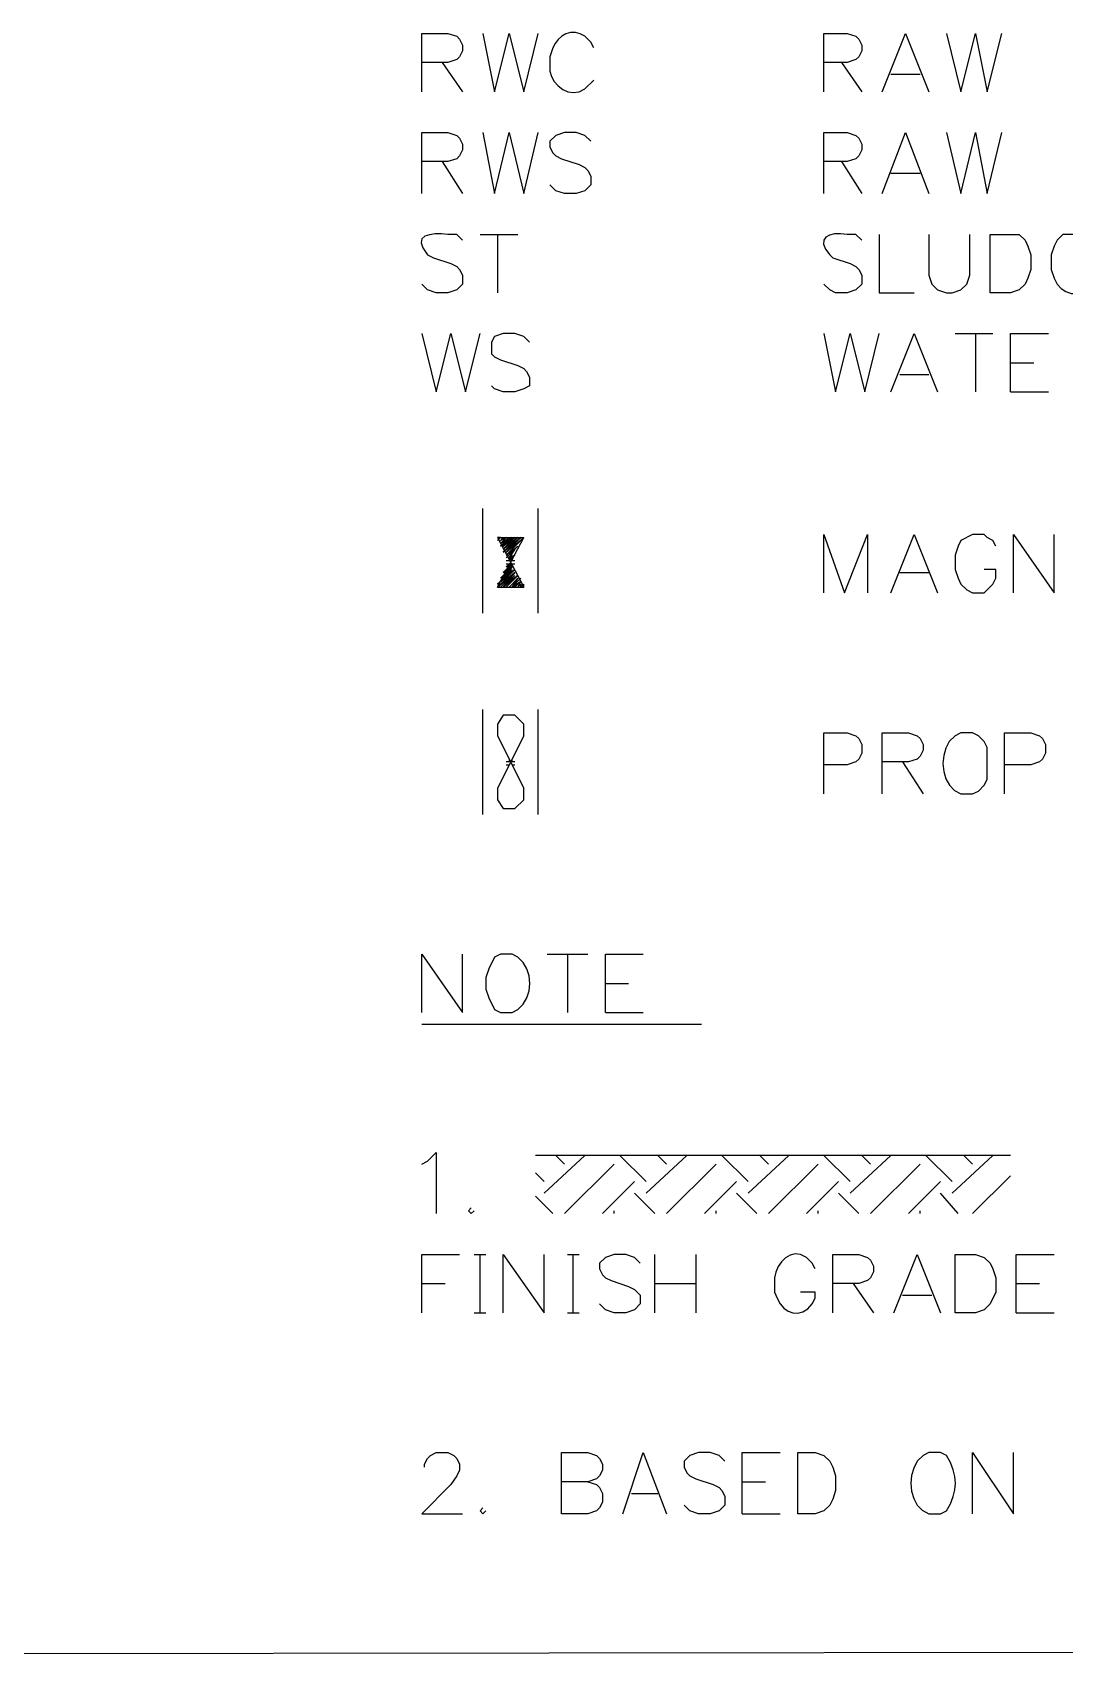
# Model space of a CAD drawing. Header units: metres. Extents: x 45 to 1207, y 17 to 774.
# Drawn here: x 636.8 to 721.8, y 17 to 151.3 of the extents above; entities that cross this region are included whole.
import ezdxf

# ---------------------------------------------------------------- set-up
doc = ezdxf.new("R2010")
doc.units = ezdxf.units.M

msp = doc.modelspace()

# ---------------------------------------------------------------- linework, layer by layer
for p, q in [((668.88, 146.4), (668.88, 151.2)), ((668.88, 151.2), (671.04, 151.2)), ((671.04, 151.2), (671.76, 150.96)), ((671.76, 150.96), (672, 150.72)), ((672, 150.72), (672.24, 150.24)), ((673.92, 151.2), (674.88, 146.4)), ((674.88, 146.4), (676.08, 151.2)), ((676.08, 151.2), (677.28, 146.4)), ((677.28, 146.4), (678.48, 151.2)), ((682.8, 150.48), (682.32, 150.96)), ((683.04, 150), (682.8, 150.48)), ((702, 146.4), (702, 151.2)), ((702, 151.2), (703.92, 151.2)), ((703.92, 151.2), (704.64, 150.96)), ((704.64, 150.96), (704.88, 150.72)), ((704.88, 150.72), (705.12, 150.24)), ((706.8, 146.4), (708.72, 151.2)), ((708.72, 151.2), (710.64, 146.4)), ((712.08, 151.2), (713.28, 146.4)), ((713.28, 146.4), (714.48, 151.2)), ((714.48, 151.2), (715.44, 146.4)), ((715.44, 146.4), (716.64, 151.2)), ((671.76, 149.04), (671.04, 148.8)), ((672, 149.28), (671.76, 149.04)), ((672.24, 149.76), (672, 149.28)), ((672.24, 150.24), (672.24, 149.76)), ((679.68, 150), (679.44, 149.28)), ((679.44, 149.28), (679.44, 148.08)), ((704.64, 149.04), (703.92, 148.8)), ((704.88, 149.28), (704.64, 149.04)), ((705.12, 149.76), (704.88, 149.28)), ((705.12, 150.24), (705.12, 149.76)), ((671.04, 148.8), (668.88, 148.8)), ((670.56, 148.8), (672.24, 146.4)), ((703.92, 148.8), (702, 148.8)), ((703.44, 148.8), (705.12, 146.4)), ((707.52, 147.84), (709.92, 147.84)), ((682.32, 146.64), (683.04, 147.36)), ((668.88, 138), (668.88, 143.04)), ((668.88, 143.04), (671.04, 143.04)), ((671.04, 143.04), (671.76, 142.8)), ((671.76, 142.8), (672, 142.56)), ((672, 142.56), (672.24, 142.08)), ((673.92, 143.04), (674.88, 138)), ((674.88, 138), (676.08, 143.04)), ((676.08, 143.04), (677.28, 138)), ((677.28, 138), (678.48, 143.04)), ((679.92, 142.8), (679.44, 142.32)), ((679.44, 142.32), (679.44, 141.84)), ((680.64, 143.04), (679.92, 142.8)), ((681.6, 143.04), (680.64, 143.04)), ((682.32, 142.8), (681.6, 143.04)), ((682.8, 142.32), (682.32, 142.8)), ((702, 138), (702, 143.04)), ((702, 143.04), (703.92, 143.04)), ((703.92, 143.04), (704.64, 142.8)), ((704.64, 142.8), (704.88, 142.56)), ((704.88, 142.56), (705.12, 142.08)), ((706.8, 138), (708.72, 143.04)), ((708.72, 143.04), (710.64, 138)), ((712.08, 143.04), (713.28, 138)), ((713.28, 138), (714.48, 143.04)), ((714.48, 143.04), (715.44, 138)), ((715.44, 138), (716.64, 143.04)), ((672, 141.12), (671.76, 140.88)), ((672.24, 141.6), (672, 141.12)), ((672.24, 142.08), (672.24, 141.6)), ((679.44, 141.84), (679.68, 141.36)), ((679.68, 141.36), (679.92, 141.12)), ((679.92, 141.12), (680.4, 140.88)), ((704.88, 141.12), (704.64, 140.88)), ((705.12, 141.6), (704.88, 141.12)), ((705.12, 142.08), (705.12, 141.6)), ((671.04, 140.64), (668.88, 140.64)), ((670.56, 140.64), (672.24, 138)), ((671.76, 140.88), (671.04, 140.64)), ((680.4, 140.88), (681.84, 140.4)), ((681.84, 140.4), (682.32, 140.16)), ((682.32, 140.16), (682.56, 139.92)), ((682.56, 139.92), (682.8, 139.44)), ((703.92, 140.64), (702, 140.64)), ((703.44, 140.64), (705.12, 138)), ((704.64, 140.88), (703.92, 140.64)), ((707.52, 139.68), (709.92, 139.68)), ((679.92, 138.24), (679.44, 138.72)), ((682.8, 138.72), (682.32, 138.24)), ((682.8, 139.44), (682.8, 138.72)), ((680.64, 138), (679.92, 138.24)), ((681.6, 138), (680.64, 138)), ((682.32, 138.24), (681.6, 138)), ((671.76, 134.64), (671.04, 134.64)), ((672.24, 134.16), (671.76, 134.64)), ((673.68, 134.64), (676.8, 134.64)), ((675.12, 134.64), (675.12, 129.84)), ((704.64, 134.64), (703.92, 134.64)), ((705.12, 134.16), (704.64, 134.64)), ((706.56, 134.64), (706.56, 129.84)), ((710.64, 134.64), (710.64, 131.28)), ((714, 131.28), (714, 134.64)), ((715.68, 129.84), (715.68, 134.64)), ((715.68, 134.64), (718.08, 134.64)), ((718.08, 134.64), (718.56, 134.16)), ((721.68, 134.64), (721.2, 134.16)), ((723.6, 134.64), (721.68, 134.64)), ((669.36, 132.96), (669.84, 132.72)), ((702.48, 132.96), (702.72, 132.72)), ((718.56, 134.16), (718.8, 133.68)), ((718.8, 133.68), (719.04, 132.96)), ((719.04, 132.96), (719.04, 131.76)), ((720.96, 133.68), (720.72, 132.96)), ((720.72, 132.96), (720.72, 131.76)), ((721.2, 134.16), (720.96, 133.68)), ((669.84, 132.72), (671.28, 132.24)), ((671.28, 132.24), (671.76, 132)), ((671.76, 132), (672, 131.76)), ((672, 131.76), (672.24, 131.28)), ((702.72, 132.72), (704.16, 132.24)), ((704.16, 132.24), (704.64, 132)), ((704.64, 132), (704.88, 131.76)), ((704.88, 131.76), (705.12, 131.28)), ((719.04, 131.76), (718.8, 131.04)), ((720.72, 131.76), (720.96, 131.04)), ((669.36, 130.08), (668.88, 130.56)), ((672.24, 130.56), (671.76, 130.08)), ((672.24, 131.28), (672.24, 130.56)), ((702.48, 130.08), (702, 130.56)), ((705.12, 130.56), (704.64, 130.08)), ((705.12, 131.28), (705.12, 130.56)), ((710.64, 131.28), (710.88, 130.56)), ((710.88, 130.56), (711.36, 130.08)), ((713.28, 130.08), (713.76, 130.56)), ((713.76, 130.56), (714, 131.28)), ((718.56, 130.56), (718.08, 130.08)), ((718.8, 131.04), (718.56, 130.56)), ((670.08, 129.84), (669.36, 130.08)), ((671.04, 129.84), (670.08, 129.84)), ((671.76, 130.08), (671.04, 129.84)), ((702.96, 129.84), (702.48, 130.08)), ((703.92, 129.84), (702.96, 129.84)), ((704.64, 130.08), (703.92, 129.84)), ((706.56, 129.84), (709.44, 129.84)), ((711.36, 130.08), (712.08, 129.84)), ((712.08, 129.84), (712.56, 129.84)), ((712.56, 129.84), (713.28, 130.08)), ((717.36, 129.84), (715.68, 129.84)), ((718.08, 130.08), (717.36, 129.84)), ((668.88, 126.48), (670.08, 121.68)), ((670.08, 121.68), (671.28, 126.48)), ((671.28, 126.48), (672.48, 121.68)), ((672.48, 121.68), (673.68, 126.48)), ((674.88, 126.24), (674.64, 125.76)), ((675.6, 126.48), (674.88, 126.24)), ((676.56, 126.48), (675.6, 126.48)), ((677.28, 126.24), (676.56, 126.48)), ((677.76, 125.76), (677.28, 126.24)), ((702, 126.48), (702.96, 121.68)), ((702.96, 121.68), (704.16, 126.48)), ((704.16, 126.48), (705.36, 121.68)), ((705.36, 121.68), (706.56, 126.48)), ((707.52, 121.68), (709.44, 126.48)), ((709.44, 126.48), (711.36, 121.68)), ((712.8, 126.48), (715.92, 126.48)), ((714.48, 126.48), (714.48, 121.68)), ((717.36, 121.68), (717.36, 126.48)), ((717.36, 126.48), (720.48, 126.48)), ((674.64, 125.76), (674.64, 124.8)), ((674.64, 124.8), (674.88, 124.56)), ((674.88, 124.56), (675.36, 124.32)), ((675.36, 124.32), (676.8, 123.84)), ((676.8, 123.84), (677.28, 123.6)), ((677.28, 123.6), (677.52, 123.36)), ((717.36, 124.08), (719.28, 124.08)), ((674.88, 121.92), (674.64, 122.16)), ((677.76, 122.16), (677.28, 121.92)), ((677.52, 123.36), (677.76, 122.88)), ((677.76, 122.88), (677.76, 122.16)), ((708.24, 123.12), (710.64, 123.12)), ((675.6, 121.68), (674.88, 121.92)), ((676.56, 121.68), (675.6, 121.68)), ((677.28, 121.92), (676.56, 121.68)), ((717.36, 121.68), (720.48, 121.68)), ((673.92, 103.44), (673.92, 112.08)), ((678.48, 103.44), (678.48, 112.08)), ((675.12, 109.68), (675.36, 109.68)), ((675.36, 109.68), (675.12, 109.68)), ((675.12, 109.68), (675.36, 109.68)), ((675.36, 109.68), (675.12, 109.44)), ((675.12, 109.44), (675.36, 109.68)), ((675.36, 109.68), (675.12, 109.44)), ((675.12, 109.44), (675.36, 109.68)), ((675.36, 109.68), (675.12, 109.44)), ((675.12, 109.44), (675.36, 109.68)), ((675.36, 109.68), (675.12, 109.44)), ((675.12, 109.44), (675.36, 109.68)), ((675.36, 109.68), (675.12, 109.44)), ((675.12, 109.44), (675.36, 109.68)), ((675.36, 109.68), (675.12, 109.44)), ((675.12, 109.44), (675.36, 109.68)), ((675.36, 109.68), (675.12, 109.44)), ((675.12, 109.44), (675.36, 109.68)), ((675.36, 109.68), (675.12, 109.44)), ((675.12, 109.44), (675.36, 109.68)), ((675.36, 109.68), (675.12, 109.44)), ((675.12, 109.44), (675.36, 109.68)), ((675.12, 109.68), (677.28, 109.68)), ((675.12, 105.6), (677.28, 109.68)), ((675.12, 109.68), (677.28, 105.6)), ((675.36, 109.44), (675.6, 109.68)), ((675.36, 109.44), (675.84, 109.68)), ((675.84, 109.68), (675.36, 109.44)), ((675.36, 109.2), (675.84, 109.68)), ((675.84, 109.68), (675.36, 109.2)), ((675.36, 109.2), (675.84, 109.68)), ((675.36, 109.2), (676.08, 109.68)), ((676.08, 109.68), (675.36, 108.96)), ((675.36, 108.96), (676.08, 109.68)), ((676.08, 109.68), (675.36, 108.96)), ((675.36, 108.96), (676.08, 109.68)), ((676.08, 109.68), (675.36, 108.96)), ((675.36, 108.96), (676.08, 109.68)), ((676.08, 109.68), (675.36, 108.96)), ((675.36, 108.96), (676.08, 109.68)), ((676.08, 109.68), (675.36, 108.96)), ((675.36, 108.96), (676.08, 109.68)), ((676.08, 109.68), (675.36, 108.96)), ((675.36, 108.96), (676.08, 109.68)), ((676.08, 109.68), (675.36, 108.96)), ((675.36, 108.96), (676.08, 109.68)), ((676.08, 109.68), (675.36, 108.96)), ((675.36, 108.96), (676.08, 109.68)), ((676.08, 109.68), (675.36, 108.96)), ((675.36, 108.96), (676.32, 109.68)), ((676.32, 109.68), (675.36, 108.96)), ((675.36, 108.96), (676.32, 109.68)), ((676.32, 109.68), (675.36, 108.96)), ((675.36, 108.96), (676.32, 109.68)), ((676.32, 109.68), (675.36, 108.96)), ((675.36, 108.96), (676.32, 109.68)), ((676.32, 109.68), (675.36, 108.96)), ((675.36, 108.96), (676.32, 109.68)), ((676.32, 109.68), (675.6, 108.96)), ((675.6, 108.96), (676.32, 109.68)), ((676.32, 109.68), (675.6, 108.96)), ((675.6, 108.96), (676.32, 109.68)), ((676.32, 109.68), (675.6, 108.96)), ((675.6, 108.96), (676.32, 109.68)), ((676.32, 109.68), (675.6, 108.96)), ((675.6, 108.96), (676.32, 109.68)), ((676.32, 109.68), (675.6, 108.96)), ((675.6, 108.96), (676.32, 109.68)), ((676.32, 109.68), (675.6, 108.96)), ((675.6, 108.96), (676.32, 109.68)), ((676.32, 109.68), (675.6, 108.96)), ((675.6, 108.96), (676.32, 109.68)), ((676.32, 109.68), (675.6, 108.96)), ((675.6, 108.96), (676.32, 109.68)), ((676.32, 109.68), (675.6, 108.96)), ((675.6, 108.96), (676.32, 109.68)), ((676.32, 109.68), (675.6, 108.96)), ((675.6, 108.96), (676.32, 109.68)), ((676.32, 109.68), (675.6, 108.96)), ((675.6, 108.96), (676.32, 109.68)), ((676.32, 109.68), (675.6, 108.96)), ((675.6, 108.96), (676.32, 109.68)), ((676.32, 109.68), (675.6, 108.96)), ((675.6, 108.96), (676.32, 109.68)), ((676.32, 109.68), (675.6, 108.96)), ((675.6, 108.96), (676.32, 109.68)), ((676.32, 109.68), (675.6, 108.96)), ((675.6, 108.96), (676.32, 109.68)), ((676.32, 109.68), (675.6, 108.96)), ((675.6, 108.96), (676.32, 109.68)), ((676.32, 109.68), (675.6, 108.96)), ((675.6, 108.96), (676.32, 109.68)), ((676.32, 109.68), (675.6, 108.96)), ((675.6, 108.96), (676.32, 109.68)), ((675.6, 108.96), (676.56, 109.68)), ((676.56, 109.68), (675.6, 108.96)), ((675.6, 108.96), (676.56, 109.68)), ((676.56, 109.68), (675.6, 108.72)), ((675.6, 108.72), (676.56, 109.68)), ((676.56, 109.68), (675.6, 108.72)), ((675.6, 108.72), (676.56, 109.68)), ((676.56, 109.68), (675.6, 108.72)), ((675.6, 108.72), (676.56, 109.68)), ((676.56, 109.68), (675.6, 108.72)), ((675.6, 108.72), (676.56, 109.68)), ((676.56, 109.68), (675.6, 108.72)), ((675.6, 108.72), (676.56, 109.68)), ((676.56, 109.68), (675.6, 108.72)), ((675.6, 108.72), (676.56, 109.68)), ((676.56, 109.68), (675.6, 108.72)), ((675.6, 108.72), (676.56, 109.68)), ((676.56, 109.68), (675.6, 108.72)), ((675.6, 108.72), (676.56, 109.68)), ((676.56, 109.68), (675.6, 108.72)), ((675.6, 108.72), (676.56, 109.68)), ((676.56, 109.68), (675.6, 108.72)), ((675.6, 108.72), (676.56, 109.68)), ((676.56, 109.68), (675.6, 108.72)), ((675.6, 108.72), (676.56, 109.68)), ((676.56, 109.68), (675.6, 108.72)), ((675.6, 108.72), (676.56, 109.68)), ((676.56, 109.68), (675.6, 108.72)), ((675.6, 108.72), (676.56, 109.68)), ((676.56, 109.68), (675.6, 108.72)), ((675.6, 108.72), (676.56, 109.68)), ((676.56, 109.68), (675.6, 108.72)), ((675.6, 108.72), (676.56, 109.68)), ((676.56, 109.68), (675.6, 108.72)), ((675.6, 108.72), (676.56, 109.68)), ((676.56, 109.68), (675.6, 108.72)), ((675.6, 108.72), (676.56, 109.68)), ((676.56, 109.68), (675.6, 108.72)), ((675.6, 108.72), (676.56, 109.68)), ((676.56, 109.68), (675.6, 108.72)), ((675.6, 108.72), (676.56, 109.68)), ((675.6, 108.72), (676.8, 109.68)), ((676.8, 109.68), (675.6, 108.72)), ((675.6, 108.72), (676.8, 109.68)), ((676.8, 109.68), (675.6, 108.48)), ((675.6, 108.48), (676.8, 109.68)), ((676.8, 109.68), (675.6, 108.48)), ((675.6, 108.48), (676.8, 109.68)), ((676.8, 109.68), (675.6, 108.48)), ((675.6, 108.48), (676.8, 109.68)), ((676.8, 109.68), (675.6, 108.48)), ((675.6, 108.48), (676.8, 109.68)), ((676.8, 109.68), (675.6, 108.48)), ((675.6, 108.48), (676.8, 109.68)), ((676.8, 109.68), (675.6, 108.48)), ((675.6, 108.48), (676.8, 109.68)), ((676.8, 109.68), (675.6, 108.48)), ((675.6, 108.48), (676.8, 109.68)), ((676.8, 109.68), (675.6, 108.48)), ((675.6, 108.48), (677.04, 109.68)), ((677.04, 109.68), (675.6, 108.48)), ((675.6, 108.48), (677.04, 109.68)), ((677.04, 109.68), (675.6, 108.48)), ((675.6, 108.48), (677.04, 109.68)), ((677.04, 109.68), (675.84, 108.48)), ((675.84, 108.48), (677.04, 109.68)), ((677.04, 109.68), (675.84, 108.48)), ((675.84, 108.48), (677.04, 109.68)), ((677.04, 109.68), (675.84, 108.48)), ((675.84, 108.48), (677.04, 109.68)), ((677.04, 109.68), (675.84, 108.48)), ((675.84, 108.48), (677.04, 109.68)), ((677.04, 109.68), (675.84, 108.48)), ((675.84, 108.48), (677.04, 109.68)), ((677.04, 109.68), (675.84, 108.48)), ((675.84, 108.48), (677.04, 109.68)), ((677.04, 109.68), (675.84, 108.48)), ((675.84, 108.48), (677.04, 109.68)), ((677.04, 109.68), (675.84, 108.48)), ((675.84, 108.48), (677.04, 109.68)), ((677.04, 109.68), (675.84, 108.48)), ((675.84, 108.48), (677.04, 109.68)), ((677.04, 109.68), (675.84, 108.48)), ((675.84, 108.48), (677.04, 109.68)), ((677.04, 109.68), (675.84, 108.48)), ((675.84, 108.48), (677.04, 109.68)), ((677.04, 109.68), (675.84, 108.48)), ((675.84, 108.48), (677.04, 109.68)), ((677.04, 109.68), (675.84, 108.48)), ((675.84, 108.48), (677.04, 109.68)), ((677.04, 109.68), (675.84, 108.48)), ((675.84, 108.48), (677.04, 109.68)), ((677.04, 109.68), (675.84, 108.48)), ((675.84, 108.48), (677.04, 109.68)), ((677.04, 109.68), (675.84, 108.48)), ((675.84, 108.48), (677.04, 109.68)), ((677.04, 109.68), (675.84, 108.48)), ((675.84, 108.48), (677.04, 109.68)), ((677.04, 109.68), (675.84, 108.48)), ((675.84, 108.48), (677.04, 109.68)), ((677.04, 109.68), (675.84, 108.48)), ((675.84, 108.48), (677.04, 109.68)), ((677.04, 109.68), (675.84, 108.48)), ((675.84, 108.48), (677.04, 109.68)), ((675.84, 108.48), (677.28, 109.68)), ((677.28, 109.68), (675.84, 108.24)), ((675.84, 108.24), (677.28, 109.68)), ((677.28, 109.68), (675.84, 108.24)), ((675.84, 108.24), (677.28, 109.68)), ((677.28, 109.68), (675.84, 108.24)), ((675.84, 108.24), (677.28, 109.68)), ((677.28, 109.68), (675.84, 108.24)), ((675.84, 108.24), (677.28, 109.68)), ((677.28, 109.68), (675.84, 108.24)), ((675.84, 108.24), (677.28, 109.68)), ((677.28, 109.68), (675.84, 108.24)), ((675.84, 108.24), (677.28, 109.68)), ((677.28, 109.68), (675.84, 108.24)), ((675.84, 108.24), (677.28, 109.68)), ((677.28, 109.68), (675.84, 108.24)), ((675.84, 108.24), (677.28, 109.68)), ((677.28, 109.68), (675.84, 108.24)), ((675.84, 108.24), (677.28, 109.68)), ((677.28, 109.68), (675.84, 108.24)), ((675.84, 108.24), (677.28, 109.68)), ((675.84, 108.24), (676.8, 108.96)), ((676.8, 108.96), (675.84, 108)), ((675.84, 108), (676.8, 108.96)), ((676.8, 108.96), (675.84, 108)), ((675.84, 108), (676.8, 108.96)), ((676.8, 108.96), (675.84, 108)), ((675.84, 108), (676.8, 108.96)), ((676.8, 108.96), (675.84, 108)), ((675.84, 108), (676.8, 108.96)), ((676.8, 108.96), (675.84, 108)), ((675.84, 108), (676.8, 108.96)), ((676.8, 108.96), (675.84, 108)), ((675.84, 108), (676.8, 108.96)), ((676.8, 108.96), (675.84, 108)), ((675.84, 108), (676.8, 108.96)), ((676.8, 108.96), (675.84, 108)), ((702, 105.12), (702, 109.92)), ((702, 109.92), (703.68, 105.12)), ((703.68, 105.12), (705.6, 109.92)), ((705.6, 109.92), (705.6, 105.12)), ((707.52, 105.12), (709.44, 109.92)), ((709.44, 109.92), (711.36, 105.12)), ((713.04, 108.96), (712.8, 108.24)), ((713.28, 109.44), (713.04, 108.96)), ((714.24, 109.92), (713.28, 109.44)), ((715.2, 109.92), (714.24, 109.92)), ((715.44, 109.68), (715.2, 109.92)), ((715.92, 109.44), (715.44, 109.68)), ((716.16, 108.96), (715.92, 109.44)), ((717.6, 105.12), (717.6, 109.92)), ((717.6, 109.92), (720.96, 105.12)), ((720.96, 105.12), (720.96, 109.92)), ((676.32, 107.52), (675.6, 106.8)), ((675.6, 106.8), (676.32, 107.52)), ((676.32, 107.52), (675.6, 106.8)), ((676.08, 107.76), (675.84, 107.76)), ((676.08, 107.52), (675.84, 107.28)), ((675.84, 107.28), (676.32, 107.52)), ((676.32, 107.52), (675.84, 107.28)), ((675.84, 107.28), (676.32, 107.52)), ((676.32, 107.52), (675.84, 107.28)), ((675.84, 107.28), (676.32, 107.52)), ((676.32, 107.52), (675.84, 107.28)), ((675.84, 107.28), (676.32, 107.52)), ((676.32, 107.52), (675.84, 107.28)), ((675.84, 107.28), (676.32, 107.52)), ((676.32, 107.52), (675.84, 107.04)), ((675.84, 107.04), (676.32, 107.52)), ((676.32, 107.52), (675.84, 107.04)), ((675.84, 107.04), (676.32, 107.52)), ((676.32, 107.52), (675.84, 107.04)), ((675.84, 107.04), (676.32, 107.52)), ((676.32, 107.52), (675.84, 107.04)), ((675.84, 107.04), (676.32, 107.52)), ((676.32, 107.52), (675.84, 107.04)), ((675.84, 107.04), (676.32, 107.52)), ((676.32, 107.52), (675.84, 107.04)), ((675.84, 107.04), (676.32, 107.52)), ((676.32, 107.52), (675.84, 107.04)), ((675.84, 107.04), (676.32, 107.52)), ((676.32, 107.52), (675.84, 107.04)), ((675.84, 107.04), (676.32, 107.52)), ((676.32, 107.52), (675.84, 107.04)), ((675.84, 107.04), (676.32, 107.52)), ((676.32, 107.52), (675.84, 107.04)), ((675.84, 107.04), (676.32, 107.52)), ((676.32, 107.52), (675.84, 107.04)), ((675.84, 107.04), (676.32, 107.52)), ((676.32, 107.52), (675.84, 106.8)), ((675.84, 106.8), (676.32, 107.52)), ((676.32, 107.52), (675.84, 106.8)), ((675.84, 106.8), (676.32, 107.52)), ((676.32, 107.52), (675.84, 106.8)), ((675.84, 106.8), (676.32, 107.52)), ((676.32, 107.52), (675.84, 106.8)), ((675.84, 106.8), (676.32, 107.52)), ((675.84, 107.52), (676.08, 107.52)), ((676.08, 108), (676.56, 108.72)), ((676.56, 108.72), (676.08, 108)), ((676.08, 108), (676.56, 108.72)), ((676.08, 108), (676.56, 108.24)), ((676.56, 108.24), (676.08, 108)), ((676.08, 107.76), (676.56, 108.24)), ((676.08, 107.76), (676.32, 108.24)), ((676.08, 107.76), (676.32, 108)), ((676.08, 108), (676.08, 107.76)), ((676.08, 107.52), (676.08, 107.28)), ((676.32, 108), (676.32, 107.76)), ((676.32, 107.76), (676.32, 108)), ((676.32, 108), (676.32, 107.76)), ((676.32, 107.76), (676.32, 108)), ((676.32, 108), (676.32, 107.76)), ((676.32, 107.76), (676.32, 108)), ((676.56, 107.76), (676.32, 107.76)), ((676.32, 107.28), (676.32, 107.52)), ((676.32, 107.52), (676.56, 107.52)), ((712.8, 108.24), (712.8, 107.04)), ((676.56, 107.04), (675.12, 105.84)), ((675.12, 105.84), (676.56, 107.04)), ((676.56, 107.04), (675.12, 105.84)), ((675.12, 105.84), (676.56, 107.04)), ((676.56, 107.04), (675.12, 105.84)), ((675.12, 105.84), (676.56, 107.04)), ((676.56, 107.04), (675.12, 105.84)), ((675.12, 105.84), (676.56, 107.04)), ((676.56, 107.04), (675.12, 105.84)), ((675.12, 105.84), (676.56, 107.04)), ((676.56, 107.04), (675.12, 105.84)), ((675.12, 105.84), (676.56, 107.04)), ((676.56, 107.04), (675.12, 105.84)), ((675.12, 105.84), (676.56, 107.04)), ((676.56, 107.04), (675.12, 105.84)), ((675.12, 105.84), (676.56, 107.04)), ((676.56, 107.04), (675.12, 105.84)), ((675.12, 105.6), (676.56, 107.04)), ((676.56, 107.04), (675.12, 105.6)), ((675.12, 105.6), (676.56, 107.04)), ((675.12, 105.6), (676.56, 106.8)), ((676.56, 106.8), (675.12, 105.6)), ((676.32, 107.28), (675.36, 106.32)), ((675.36, 106.32), (676.32, 107.28)), ((676.32, 107.28), (675.36, 106.32)), ((675.36, 106.32), (676.32, 107.28)), ((676.32, 107.28), (675.36, 106.32)), ((675.36, 106.32), (676.32, 107.28)), ((676.32, 107.28), (675.36, 106.32)), ((675.36, 106.32), (676.32, 107.28)), ((676.32, 107.28), (675.36, 106.32)), ((675.36, 106.32), (676.32, 107.28)), ((676.32, 107.28), (675.36, 106.32)), ((675.36, 106.32), (676.32, 107.28)), ((676.32, 107.28), (675.36, 106.32)), ((675.36, 106.32), (676.32, 107.28)), ((676.32, 107.28), (675.36, 106.32)), ((675.36, 106.08), (676.32, 107.28)), ((676.32, 107.28), (675.36, 106.08)), ((675.36, 106.08), (676.32, 107.28)), ((675.36, 106.08), (676.32, 107.04)), ((675.36, 106.08), (676.56, 107.04)), ((676.56, 107.04), (675.36, 106.08)), ((675.36, 105.84), (676.56, 107.04)), ((675.36, 105.6), (676.56, 106.8)), ((675.6, 106.8), (676.32, 107.28)), ((676.32, 107.28), (675.6, 106.8)), ((675.6, 106.8), (676.32, 107.28)), ((676.32, 107.28), (675.6, 106.8)), ((675.6, 106.8), (676.32, 107.28)), ((676.32, 107.28), (675.6, 106.8)), ((675.6, 106.8), (676.32, 107.28)), ((676.32, 107.28), (675.6, 106.8)), ((675.6, 106.8), (676.32, 107.28)), ((676.32, 107.28), (675.6, 106.8)), ((675.6, 106.8), (676.32, 107.28)), ((676.32, 107.28), (675.6, 106.56)), ((675.6, 106.56), (676.32, 107.28)), ((676.32, 107.28), (675.6, 106.56)), ((675.6, 106.56), (676.32, 107.28)), ((676.32, 107.28), (675.6, 106.56)), ((675.6, 106.56), (676.32, 107.28)), ((676.32, 107.28), (675.6, 106.56)), ((675.6, 106.56), (676.32, 107.28)), ((676.32, 107.28), (675.6, 106.56)), ((675.6, 106.56), (676.32, 107.28)), ((676.32, 107.28), (675.6, 106.56)), ((675.6, 106.56), (676.32, 107.28)), ((676.32, 107.28), (675.6, 106.56)), ((675.6, 106.56), (676.32, 107.28)), ((676.32, 107.28), (675.6, 106.56)), ((675.6, 106.56), (676.32, 107.28)), ((676.32, 107.28), (675.6, 106.56)), ((675.6, 106.56), (676.32, 107.28)), ((676.32, 107.28), (675.6, 106.56)), ((675.6, 106.56), (676.32, 107.28)), ((676.32, 107.28), (675.6, 106.56)), ((675.6, 106.56), (676.32, 107.28)), ((676.32, 107.28), (675.6, 106.32)), ((675.6, 106.32), (676.32, 107.28)), ((676.32, 107.28), (675.6, 106.32)), ((675.6, 106.32), (676.32, 107.28)), ((676.32, 107.28), (675.6, 106.32)), ((675.6, 106.32), (676.32, 107.28)), ((676.56, 106.8), (675.6, 105.6)), ((675.6, 105.6), (676.56, 106.8)), ((676.56, 106.8), (675.6, 105.6)), ((675.6, 105.6), (676.56, 106.8)), ((676.56, 106.8), (675.6, 105.6)), ((675.6, 105.6), (676.56, 106.8)), ((676.56, 106.8), (675.6, 105.6)), ((675.6, 105.6), (676.56, 106.8)), ((676.56, 106.8), (675.6, 105.6)), ((675.6, 105.6), (676.56, 106.8)), ((676.56, 106.8), (675.6, 105.6)), ((675.6, 105.6), (676.56, 106.8)), ((676.56, 106.8), (675.6, 105.6)), ((675.6, 105.6), (676.56, 106.8)), ((676.56, 106.8), (675.6, 105.6)), ((675.6, 105.6), (676.56, 106.8)), ((676.56, 106.8), (675.6, 105.6)), ((675.6, 105.6), (676.56, 106.8)), ((676.56, 106.8), (675.6, 105.6)), ((675.6, 105.6), (676.56, 106.8)), ((676.56, 106.8), (675.6, 105.6)), ((675.6, 105.6), (676.56, 106.8)), ((676.56, 106.56), (675.6, 105.6)), ((675.6, 105.6), (676.8, 106.56)), ((676.8, 106.56), (675.6, 105.6)), ((675.6, 105.6), (676.8, 106.56)), ((676.8, 106.56), (675.6, 105.6)), ((675.6, 105.6), (676.8, 106.56)), ((676.8, 106.56), (675.6, 105.6)), ((675.6, 105.6), (676.8, 106.56)), ((676.8, 106.56), (675.6, 105.6)), ((675.6, 105.6), (676.8, 106.56)), ((676.8, 106.56), (675.6, 105.6)), ((675.6, 105.6), (676.8, 106.56)), ((676.8, 106.56), (675.6, 105.6)), ((675.6, 105.6), (676.8, 106.56)), ((676.8, 106.56), (675.6, 105.6)), ((675.6, 105.6), (676.8, 106.56)), ((676.8, 106.56), (675.6, 105.6)), ((675.6, 105.6), (676.8, 106.56)), ((676.8, 106.56), (675.6, 105.6)), ((675.6, 105.6), (676.8, 106.56)), ((676.8, 106.56), (675.6, 105.6)), ((675.6, 105.6), (676.8, 106.56)), ((676.8, 106.56), (675.6, 105.6)), ((675.6, 105.6), (676.8, 106.56)), ((676.8, 106.56), (675.84, 105.6)), ((675.84, 105.6), (676.8, 106.56)), ((676.8, 106.56), (675.84, 105.6)), ((675.84, 105.6), (676.8, 106.56)), ((676.8, 106.56), (675.84, 105.6)), ((675.84, 105.6), (676.8, 106.56)), ((676.8, 106.56), (675.84, 105.6)), ((675.84, 105.6), (676.8, 106.56)), ((676.8, 106.56), (675.84, 105.6)), ((675.84, 105.6), (676.8, 106.56)), ((676.8, 106.56), (675.84, 105.6)), ((675.84, 105.6), (676.8, 106.56)), ((676.8, 106.56), (675.84, 105.6)), ((675.84, 105.6), (676.8, 106.56)), ((676.8, 106.56), (675.84, 105.6)), ((675.84, 105.6), (676.8, 106.56)), ((676.8, 106.56), (675.84, 105.6)), ((675.84, 105.6), (676.8, 106.56)), ((676.8, 106.56), (675.84, 105.6)), ((675.84, 105.6), (676.8, 106.56)), ((676.8, 106.56), (675.84, 105.6)), ((675.84, 105.6), (676.8, 106.56)), ((676.8, 106.56), (675.84, 105.6)), ((675.84, 105.6), (676.8, 106.56)), ((676.8, 106.56), (675.84, 105.6)), ((675.84, 105.6), (676.8, 106.56)), ((676.8, 106.56), (675.84, 105.6)), ((675.84, 105.6), (676.8, 106.56)), ((676.8, 106.56), (675.84, 105.6)), ((675.84, 105.6), (676.8, 106.56)), ((676.8, 106.56), (675.84, 105.6)), ((675.84, 105.6), (676.8, 106.56)), ((676.8, 106.56), (675.84, 105.6)), ((675.84, 105.6), (676.8, 106.56)), ((676.8, 106.56), (675.84, 105.6)), ((675.84, 105.6), (676.8, 106.56)), ((676.8, 106.56), (675.84, 105.6)), ((675.84, 105.6), (676.8, 106.56)), ((676.8, 106.56), (675.84, 105.6)), ((675.84, 105.6), (676.8, 106.56)), ((676.8, 106.56), (675.84, 105.6)), ((675.84, 105.6), (676.8, 106.56)), ((676.8, 106.56), (675.84, 105.6)), ((675.84, 105.6), (676.8, 106.56)), ((676.8, 106.56), (675.84, 105.6)), ((676.08, 105.6), (676.8, 106.32)), ((676.8, 106.32), (676.32, 105.6)), ((676.32, 105.6), (676.8, 106.32)), ((676.8, 106.32), (676.32, 105.6)), ((676.32, 105.6), (676.8, 106.32)), ((676.8, 106.32), (676.32, 105.6)), ((676.32, 105.6), (676.8, 106.32)), ((676.8, 106.32), (676.32, 105.6)), ((676.32, 105.6), (676.8, 106.32)), ((676.8, 106.32), (676.32, 105.6)), ((676.32, 105.6), (676.8, 106.32)), ((676.8, 106.32), (676.32, 105.6)), ((676.32, 105.6), (676.8, 106.32)), ((676.8, 106.32), (676.32, 105.6)), ((676.32, 105.6), (676.8, 106.32)), ((676.8, 106.32), (676.32, 105.6)), ((676.32, 105.6), (676.8, 106.32)), ((676.8, 106.32), (676.32, 105.6)), ((676.32, 105.6), (676.8, 106.32)), ((676.8, 106.32), (676.32, 105.6)), ((676.32, 105.6), (677.04, 106.32)), ((677.04, 106.32), (676.32, 105.6)), ((676.32, 105.6), (677.04, 106.32)), ((677.04, 106.32), (676.32, 105.6)), ((676.32, 105.6), (677.04, 106.32)), ((676.32, 105.6), (677.04, 106.08)), ((677.04, 106.08), (676.56, 105.6)), ((676.56, 105.6), (677.04, 106.08)), ((677.04, 106.08), (676.56, 105.6)), ((676.56, 105.6), (677.04, 106.08)), ((677.04, 106.08), (676.56, 105.6)), ((676.56, 105.6), (677.04, 106.08)), ((677.04, 106.08), (676.56, 105.6)), ((676.56, 105.6), (677.04, 106.08)), ((677.04, 106.08), (676.56, 105.6)), ((676.56, 105.6), (677.04, 106.08)), ((677.04, 106.08), (676.56, 105.6)), ((676.56, 105.6), (677.04, 106.08)), ((677.04, 106.08), (676.56, 105.6)), ((676.56, 105.6), (677.04, 106.08)), ((677.04, 106.08), (676.56, 105.6)), ((676.56, 105.6), (677.04, 106.08)), ((677.04, 106.08), (676.56, 105.6)), ((676.56, 105.6), (677.04, 106.08)), ((677.04, 106.08), (676.56, 105.6)), ((676.56, 105.6), (677.04, 106.08)), ((677.04, 106.08), (676.56, 105.6)), ((676.56, 105.6), (677.04, 106.08)), ((677.04, 106.08), (676.56, 105.6)), ((676.56, 105.6), (677.04, 106.08)), ((677.04, 106.08), (676.56, 105.6)), ((676.56, 105.6), (677.04, 106.08)), ((677.04, 106.08), (676.56, 105.6)), ((676.56, 105.6), (677.04, 106.08)), ((677.04, 106.08), (676.56, 105.6)), ((676.56, 105.6), (677.04, 106.08)), ((677.04, 106.08), (676.56, 105.6)), ((676.56, 105.6), (677.04, 106.08)), ((677.04, 106.08), (676.56, 105.6)), ((676.56, 105.6), (677.04, 106.08)), ((677.04, 106.08), (676.56, 105.6)), ((676.56, 105.6), (677.04, 106.08)), ((677.04, 106.08), (676.56, 105.6)), ((676.56, 105.6), (677.04, 106.08)), ((677.04, 106.08), (676.56, 105.6)), ((676.56, 105.6), (677.04, 106.08)), ((677.04, 106.08), (676.56, 105.6)), ((676.56, 105.6), (677.04, 106.08)), ((677.04, 106.08), (676.56, 105.6)), ((676.56, 105.6), (677.04, 106.08)), ((677.04, 106.08), (676.56, 105.6)), ((676.56, 105.6), (677.04, 106.08)), ((677.04, 106.08), (676.8, 105.6)), ((676.8, 105.6), (677.04, 106.08)), ((708.24, 106.8), (710.64, 106.8)), ((712.8, 107.04), (713.04, 106.32)), ((713.04, 106.32), (713.28, 105.84)), ((716.16, 107.04), (715.2, 107.04)), ((715.92, 105.84), (716.16, 106.32)), ((716.16, 106.32), (716.16, 107.04)), ((675.12, 105.6), (677.28, 105.6)), ((676.8, 105.6), (677.04, 105.84)), ((677.04, 105.84), (676.8, 105.6)), ((676.8, 105.6), (677.04, 105.84)), ((677.04, 105.84), (677.04, 105.6)), ((677.04, 105.6), (677.04, 105.84)), ((677.04, 105.84), (677.04, 105.6)), ((677.04, 105.6), (677.04, 105.84)), ((677.04, 105.84), (677.04, 105.6)), ((677.04, 105.6), (677.04, 105.84)), ((677.04, 105.84), (677.04, 105.6)), ((677.04, 105.6), (677.04, 105.84)), ((677.04, 105.84), (677.04, 105.6)), ((677.04, 105.6), (677.04, 105.84)), ((677.04, 105.84), (677.04, 105.6)), ((677.04, 105.6), (677.04, 105.84)), ((677.04, 105.84), (677.04, 105.6)), ((677.04, 105.6), (677.04, 105.84)), ((677.04, 105.84), (677.04, 105.6)), ((677.04, 105.6), (677.04, 105.84)), ((677.04, 105.6), (677.28, 105.84)), ((677.28, 105.6), (677.28, 105.84)), ((713.28, 105.84), (713.76, 105.36)), ((713.76, 105.36), (714.24, 105.12)), ((714.24, 105.12), (715.2, 105.12)), ((715.2, 105.12), (715.92, 105.84)), ((673.92, 86.88), (673.92, 95.52)), ((678.48, 86.88), (678.48, 95.52)), ((675.6, 95.04), (675.12, 94.32)), ((675.12, 94.32), (675.12, 93.36)), ((676.56, 95.04), (675.6, 95.04)), ((677.28, 94.32), (676.56, 95.04)), ((677.28, 93.36), (677.28, 94.32)), ((675.12, 93.36), (677.28, 89.04)), ((677.28, 93.36), (675.12, 89.04)), ((702, 88.56), (702, 93.6)), ((702, 93.6), (703.92, 93.6)), ((703.92, 93.6), (704.64, 93.36)), ((704.64, 93.36), (704.88, 93.12)), ((704.88, 93.12), (705.12, 92.64)), ((705.12, 92.64), (705.12, 91.92)), ((706.8, 88.56), (706.8, 93.6)), ((706.8, 93.6), (708.96, 93.6)), ((708.96, 93.6), (709.68, 93.36)), ((709.68, 93.36), (709.92, 93.12)), ((709.92, 93.12), (710.16, 92.64)), ((710.16, 92.64), (710.16, 92.16)), ((712.8, 93.36), (712.32, 92.88)), ((713.28, 93.6), (712.8, 93.36)), ((714.24, 93.6), (713.28, 93.6)), ((714.72, 93.36), (714.24, 93.6)), ((715.2, 92.88), (714.72, 93.36)), ((715.44, 92.4), (715.2, 92.88)), ((716.88, 88.56), (716.88, 93.6)), ((716.88, 93.6), (719.04, 93.6)), ((719.04, 93.6), (719.76, 93.36)), ((719.76, 93.36), (720, 93.12)), ((720, 93.12), (720.24, 92.64)), ((720.24, 92.64), (720.24, 91.92)), ((676.08, 91.44), (676.08, 91.2)), ((676.32, 91.2), (676.32, 91.44)), ((704.88, 91.44), (704.64, 91.2)), ((705.12, 91.92), (704.88, 91.44)), ((709.68, 91.44), (708.96, 91.2)), ((709.92, 91.68), (709.68, 91.44)), ((710.16, 92.16), (709.92, 91.68)), ((715.44, 89.76), (715.44, 92.4)), ((720, 91.44), (719.76, 91.2)), ((720.24, 91.92), (720, 91.44)), ((676.08, 91.2), (675.84, 91.2)), ((675.84, 90.96), (676.08, 90.96)), ((676.56, 91.2), (676.32, 91.2)), ((676.32, 90.96), (676.56, 90.96)), ((703.92, 90.96), (702, 90.96)), ((704.64, 91.2), (703.92, 90.96)), ((708.96, 91.2), (706.8, 91.2)), ((708.48, 91.2), (710.16, 88.56)), ((719.04, 90.96), (716.88, 90.96)), ((719.76, 91.2), (719.04, 90.96)), ((675.12, 89.04), (675.12, 88.08)), ((677.28, 88.08), (677.28, 89.04)), ((714.24, 88.56), (714.72, 88.8)), ((714.72, 88.8), (715.2, 89.28)), ((715.2, 89.28), (715.44, 89.76)), ((675.12, 88.08), (675.6, 87.36)), ((675.6, 87.36), (676.56, 87.36)), ((676.56, 87.36), (677.28, 88.08)), ((713.28, 88.56), (714.24, 88.56)), ((668.88, 70.56), (668.88, 75.36)), ((668.88, 75.36), (672.24, 70.56)), ((672.24, 70.56), (672.24, 75.36)), ((675.36, 75.36), (674.88, 75.12)), ((676.32, 75.36), (675.36, 75.36)), ((676.8, 75.12), (676.32, 75.36)), ((679.2, 75.36), (682.56, 75.36)), ((680.88, 75.36), (680.88, 70.56)), ((684, 70.56), (684, 75.36)), ((684, 75.36), (687.12, 75.36)), ((674.4, 74.16), (674.16, 73.44)), ((674.88, 75.12), (674.4, 74.16)), ((674.16, 73.44), (674.16, 72.48)), ((684, 72.96), (685.92, 72.96)), ((674.16, 72.48), (674.4, 71.76)), ((674.4, 71.76), (674.88, 70.8)), ((674.88, 70.8), (675.36, 70.56)), ((675.36, 70.56), (676.32, 70.56)), ((676.32, 70.56), (676.8, 70.8)), ((684, 70.56), (687.12, 70.56)), ((668.88, 69.6), (691.92, 69.6)), ((668.88, 58.08), (669.36, 58.32)), ((669.36, 58.32), (670.08, 59.04)), ((670.08, 59.04), (670.08, 54)), ((717.36, 58.8), (678.24, 58.8)), ((678.96, 55.68), (682.32, 58.8)), ((680.64, 58.08), (679.92, 58.8)), ((680.64, 54), (684.72, 58.08)), ((687.36, 56.64), (685.2, 58.8)), ((687.36, 55.68), (690.72, 58.8)), ((689.04, 58.08), (688.32, 58.8)), ((689.04, 54), (693.12, 58.08)), ((695.76, 56.64), (693.6, 58.8)), ((695.76, 55.68), (699.12, 58.8)), ((697.44, 58.08), (696.72, 58.8)), ((697.44, 54), (701.52, 58.08)), ((704.16, 56.64), (702, 58.8)), ((704.16, 55.68), (707.52, 58.8)), ((705.84, 58.08), (705.12, 58.8)), ((705.84, 54), (709.92, 58.08)), ((712.56, 56.64), (710.4, 58.8)), ((712.56, 55.68), (715.92, 58.8)), ((714.24, 58.08), (713.52, 58.8)), ((678.96, 56.64), (678.24, 57.36)), ((683.76, 54), (686.4, 56.64)), ((692.16, 54), (694.8, 56.64)), ((700.56, 54), (703.2, 56.64)), ((708.96, 54), (711.6, 56.64)), ((714.24, 54), (717.36, 57.12)), ((679.68, 54), (678.24, 55.44)), ((688.08, 54), (686.4, 55.68)), ((696.48, 54), (694.8, 55.68)), ((704.88, 54), (703.2, 55.68)), ((713.04, 54), (711.6, 55.68)), ((672.96, 54.48), (672.72, 54.24)), ((672.72, 54.24), (672.96, 54)), ((672.96, 54), (673.2, 54.24)), ((684.72, 54), (684.72, 54.24)), ((693.12, 54), (693.12, 54.24)), ((701.52, 54), (701.52, 54.24)), ((709.92, 54), (709.92, 54.24)), ((668.88, 45.84), (668.88, 50.64)), ((668.88, 50.64), (672, 50.64)), ((673.2, 50.64), (674.16, 50.64)), ((673.68, 45.84), (673.68, 50.64)), ((675.6, 45.84), (675.6, 50.64)), ((675.6, 50.64), (678.96, 45.84)), ((678.96, 45.84), (678.96, 50.64)), ((680.88, 50.64), (681.84, 50.64)), ((681.36, 45.84), (681.36, 50.64)), ((684, 50.4), (683.52, 49.92)), ((683.52, 49.92), (683.52, 49.44)), ((684.72, 50.64), (684, 50.4)), ((685.68, 50.64), (684.72, 50.64)), ((686.4, 50.4), (685.68, 50.64)), ((686.88, 49.92), (686.4, 50.4)), ((688.08, 45.84), (688.08, 50.64)), ((691.44, 50.64), (691.44, 45.84)), ((701.04, 49.92), (700.56, 50.4)), ((701.28, 49.44), (701.04, 49.92)), ((702.72, 45.84), (702.72, 50.64)), ((702.72, 50.64), (704.88, 50.64)), ((704.88, 50.64), (705.6, 50.4)), ((705.6, 50.4), (705.84, 50.16)), ((705.84, 50.16), (706.08, 49.68)), ((706.08, 49.68), (706.08, 49.2)), ((707.76, 45.84), (709.68, 50.64)), ((709.68, 50.64), (711.6, 45.84)), ((712.8, 45.84), (712.8, 50.64)), ((712.8, 50.64), (714.48, 50.64)), ((714.48, 50.64), (715.2, 50.4)), ((715.2, 50.4), (715.68, 49.92)), ((715.68, 49.92), (715.92, 49.44)), ((717.84, 45.84), (717.84, 50.64)), ((717.84, 50.64), (720.96, 50.64)), ((683.52, 49.44), (683.76, 48.96)), ((683.76, 48.96), (684, 48.72)), ((684, 48.72), (684.48, 48.48)), ((684.48, 48.48), (685.92, 48)), ((697.92, 48.72), (697.92, 47.52)), ((705.6, 48.48), (704.88, 48.24)), ((705.84, 48.72), (705.6, 48.48)), ((706.08, 49.2), (705.84, 48.72)), ((715.92, 49.44), (716.16, 48.72)), ((716.16, 48.72), (716.16, 47.52)), ((668.88, 48.24), (670.8, 48.24)), ((685.92, 48), (686.4, 47.76)), ((686.4, 47.76), (686.88, 47.28)), ((686.88, 47.28), (686.88, 46.56)), ((688.08, 48.24), (691.44, 48.24)), ((697.92, 47.52), (698.16, 47.04)), ((701.28, 47.52), (700.08, 47.52)), ((701.04, 46.56), (701.28, 47.04)), ((701.28, 47.04), (701.28, 47.52)), ((704.88, 48.24), (702.72, 48.24)), ((704.4, 48.24), (706.08, 45.84)), ((708.48, 47.28), (710.88, 47.28)), ((716.16, 47.52), (715.68, 46.56)), ((717.84, 48.24), (719.76, 48.24)), ((673.2, 45.84), (674.16, 45.84)), ((680.88, 45.84), (681.84, 45.84)), ((684, 46.08), (683.52, 46.56)), ((684.72, 45.84), (684, 46.08)), ((685.68, 45.84), (684.72, 45.84)), ((686.4, 46.08), (685.68, 45.84)), ((686.88, 46.56), (686.4, 46.08)), ((714.48, 45.84), (712.8, 45.84)), ((715.2, 46.08), (714.48, 45.84)), ((715.68, 46.56), (715.2, 46.08)), ((717.84, 45.84), (720.96, 45.84)), ((669.12, 33.36), (669.36, 33.84)), ((669.36, 33.84), (669.6, 34.08)), ((669.6, 34.08), (670.08, 34.32)), ((670.08, 34.32), (671.04, 34.32)), ((671.04, 34.32), (671.52, 34.08)), ((671.52, 34.08), (671.76, 33.84)), ((671.76, 33.84), (672, 33.36)), ((680.4, 29.28), (680.4, 34.32)), ((680.4, 34.32), (682.56, 34.32)), ((682.56, 34.32), (683.28, 34.08)), ((683.28, 34.08), (683.52, 33.84)), ((683.52, 33.84), (683.76, 33.36)), ((685.44, 29.28), (687.12, 34.32)), ((687.12, 34.32), (689.04, 29.28)), ((690.96, 34.08), (690.48, 33.6)), ((690.48, 33.6), (690.48, 33.12)), ((691.68, 34.32), (690.96, 34.08)), ((692.64, 34.32), (691.68, 34.32)), ((693.36, 34.08), (692.64, 34.32)), ((693.84, 33.6), (693.36, 34.08)), ((695.28, 29.28), (695.28, 34.32)), ((695.28, 34.32), (698.4, 34.32)), ((699.84, 29.28), (699.84, 34.32)), ((699.84, 34.32), (701.28, 34.32)), ((701.28, 34.32), (702, 34.08)), ((702, 34.08), (702.48, 33.6)), ((702.48, 33.6), (702.72, 33.12)), ((710.16, 34.08), (709.68, 33.6)), ((710.64, 34.32), (710.16, 34.08)), ((711.6, 34.32), (710.64, 34.32)), ((712.08, 34.08), (711.6, 34.32)), ((714.24, 29.28), (714.24, 34.32)), ((714.24, 34.32), (717.6, 29.28)), ((717.6, 29.28), (717.6, 34.32)), ((669.12, 33.12), (669.12, 33.36)), ((671.76, 32.4), (671.28, 31.68)), ((672, 32.88), (671.76, 32.4)), ((672, 33.36), (672, 32.88)), ((683.52, 32.4), (683.28, 32.16)), ((683.76, 32.88), (683.52, 32.4)), ((683.76, 33.36), (683.76, 32.88)), ((690.48, 33.12), (690.72, 32.64)), ((690.72, 32.64), (690.96, 32.4)), ((690.96, 32.4), (691.44, 32.16)), ((702.72, 33.12), (702.96, 32.4)), ((702.96, 32.4), (702.96, 31.2)), ((671.28, 31.68), (668.88, 29.28)), ((682.56, 31.92), (680.4, 31.92)), ((683.28, 32.16), (682.56, 31.92)), ((682.56, 31.92), (683.28, 31.68)), ((683.28, 31.68), (683.52, 31.44)), ((683.52, 31.44), (683.76, 30.96)), ((683.76, 30.96), (683.76, 30.24)), ((686.16, 30.96), (688.32, 30.96)), ((691.44, 32.16), (692.88, 31.68)), ((692.88, 31.68), (693.36, 31.44)), ((693.36, 31.44), (693.6, 31.2)), ((693.6, 31.2), (693.84, 30.72)), ((695.28, 31.92), (697.2, 31.92)), ((702.96, 31.2), (702.72, 30.48)), ((673.92, 29.76), (673.68, 29.52)), ((683.52, 29.76), (683.28, 29.52)), ((683.76, 30.24), (683.52, 29.76)), ((690.96, 29.52), (690.48, 30)), ((693.84, 30), (693.36, 29.52)), ((693.84, 30.72), (693.84, 30)), ((702.48, 30), (702, 29.52)), ((702.72, 30.48), (702.48, 30)), ((668.88, 29.28), (672.24, 29.28)), ((673.68, 29.52), (673.92, 29.28)), ((673.92, 29.28), (674.16, 29.52)), ((682.56, 29.28), (680.4, 29.28)), ((683.28, 29.52), (682.56, 29.28)), ((691.68, 29.28), (690.96, 29.52)), ((692.64, 29.28), (691.68, 29.28)), ((693.36, 29.52), (692.64, 29.28)), ((695.28, 29.28), (698.4, 29.28)), ((701.28, 29.28), (699.84, 29.28)), ((702, 29.52), (701.28, 29.28)), ((710.64, 29.28), (711.6, 29.28)), ((711.6, 29.28), (712.08, 29.52)), ((53.04, 17.04), (1205.04, 18.48)), ((53.04, 17.04), (1205.04, 18.48))]:
    msp.add_line(p, q)
for points in [[(682.32, 150.96), (681.93, 151.17), (681.53, 151.26), (681.14, 151.26), (680.76, 151.16), (680.41, 150.97), (680.11, 150.71), (679.86, 150.38), (679.68, 150)], [(679.44, 148.08), (679.56, 147.65), (679.79, 147.24), (680.11, 146.88), (680.49, 146.59), (680.92, 146.39), (681.38, 146.32), (681.85, 146.4), (682.32, 146.64)], [(671.04, 134.64), (670.5, 134.68), (669.98, 134.68), (669.51, 134.62), (669.14, 134.49), (668.9, 134.28), (668.83, 133.96), (668.97, 133.53), (669.36, 132.96)], [(703.92, 134.64), (703.36, 134.7), (702.86, 134.68), (702.45, 134.58), (702.15, 134.41), (701.98, 134.16), (701.96, 133.83), (702.12, 133.43), (702.48, 132.96)], [(720.96, 131.04), (721.2, 130.56), (721.53, 130.19), (721.93, 129.93), (722.37, 129.79), (722.82, 129.78), (723.28, 129.9), (723.7, 130.16), (724.08, 130.56)], [(712.32, 92.88), (712.03, 92.33), (711.86, 91.72), (711.8, 91.07), (711.86, 90.42), (712.03, 89.82), (712.33, 89.28), (712.74, 88.85), (713.28, 88.56)], [(676.8, 70.8), (677.23, 71.24), (677.54, 71.76), (677.73, 72.35), (677.79, 72.96), (677.73, 73.57), (677.54, 74.16), (677.23, 74.68), (676.8, 75.12)], [(700.56, 50.4), (700.08, 50.63), (699.62, 50.69), (699.21, 50.59), (698.83, 50.37), (698.51, 50.04), (698.24, 49.64), (698.05, 49.19), (697.92, 48.72)], [(698.16, 47.04), (698.39, 46.58), (698.69, 46.22), (699.05, 45.97), (699.44, 45.82), (699.85, 45.8), (700.27, 45.91), (700.67, 46.16), (701.04, 46.56)], [(709.68, 33.6), (709.39, 33.05), (709.22, 32.44), (709.16, 31.79), (709.22, 31.14), (709.39, 30.54), (709.69, 30), (710.1, 29.57), (710.64, 29.28)], [(712.08, 29.52), (712.41, 30.11), (712.65, 30.69), (712.79, 31.25), (712.84, 31.8), (712.79, 32.35), (712.65, 32.91), (712.41, 33.49), (712.08, 34.08)]]:
    msp.add_lwpolyline(points)

doc.saveas('drawing.dxf')
